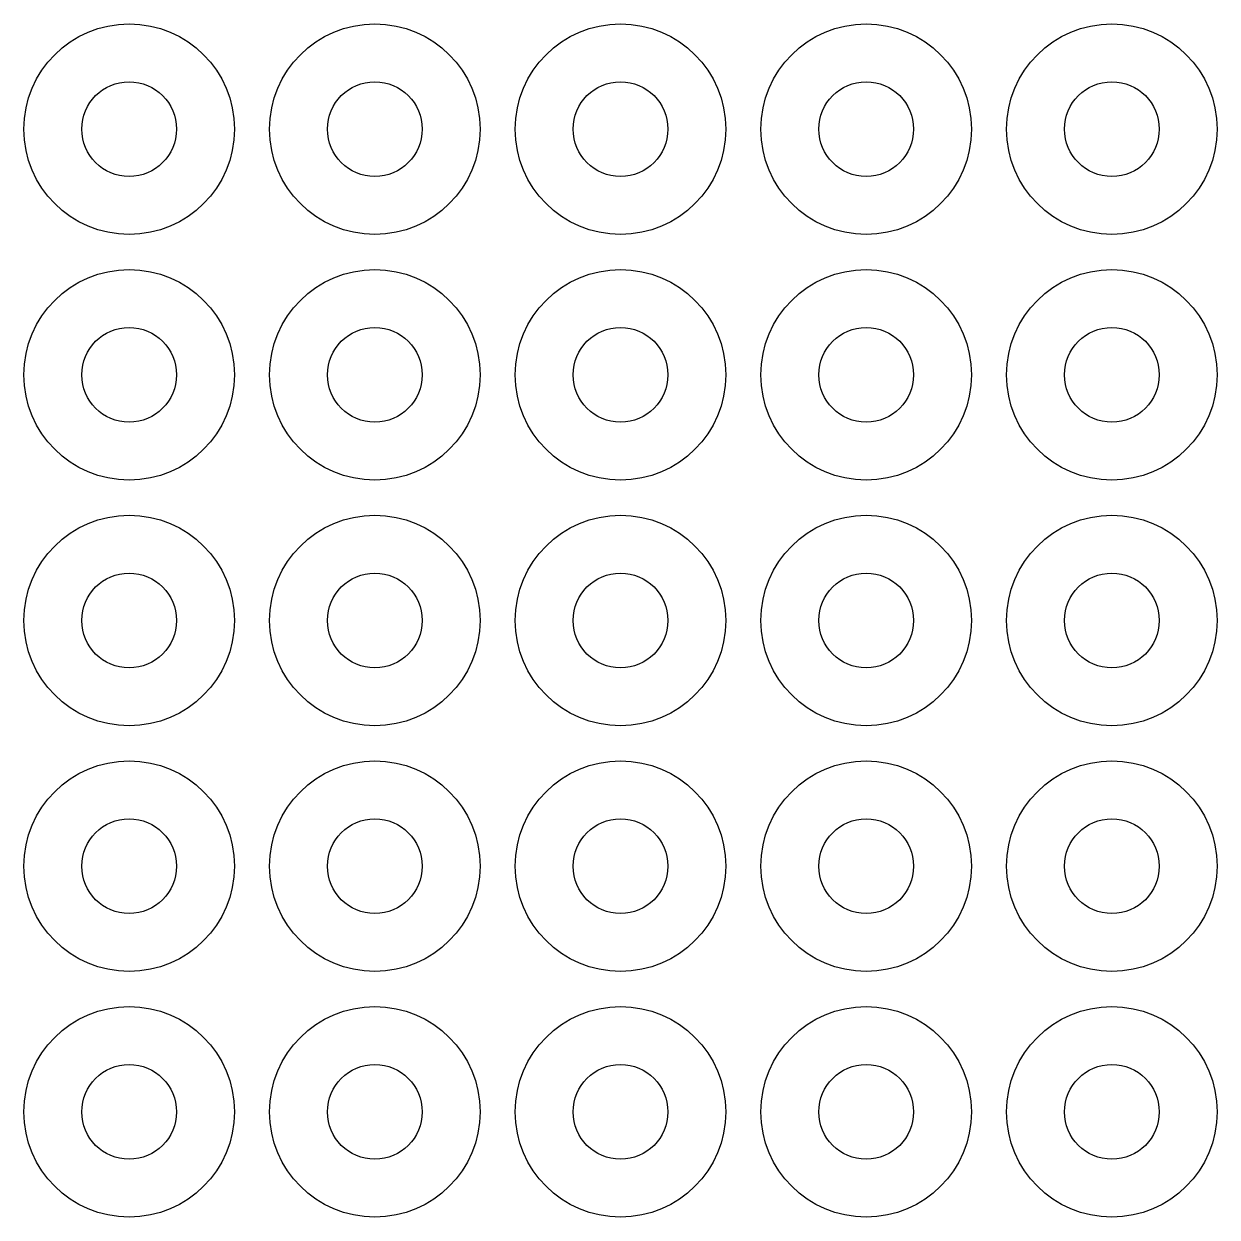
# Model space of a CAD drawing. Extents: x 41 to 75, y 23 to 57.
import ezdxf

# ---------------------------------------------------------------- set-up
doc = ezdxf.new("R2010")
doc.units = 0
doc.layers.add('GUIDE_SHIM', color=220, linetype='CONTINUOUS')

msp = doc.modelspace()

# ---------------------------------------------------------------- linework, layer by layer
at = {"layer": 'GUIDE_SHIM'}
for centre, radius in [((44, 54), 3), ((51, 54), 3), ((58, 54), 3), ((65, 54), 3), ((72, 54), 3), ((44, 54), 1.35), ((51, 54), 1.35), ((58, 54), 1.35), ((65, 54), 1.35), ((72, 54), 1.35), ((44, 47), 3), ((51, 47), 3), ((58, 47), 3), ((65, 47), 3), ((72, 47), 3), ((44, 47), 1.35), ((51, 47), 1.35), ((58, 47), 1.35), ((65, 47), 1.35), ((72, 47), 1.35), ((44, 40), 3), ((51, 40), 3), ((58, 40), 3), ((65, 40), 3), ((72, 40), 3), ((44, 40), 1.35), ((51, 40), 1.35), ((58, 40), 1.35), ((65, 40), 1.35), ((72, 40), 1.35), ((44, 33), 3), ((51, 33), 3), ((58, 33), 3), ((65, 33), 3), ((72, 33), 3), ((44, 33), 1.35), ((51, 33), 1.35), ((58, 33), 1.35), ((65, 33), 1.35), ((72, 33), 1.35), ((44, 26), 3), ((51, 26), 3), ((58, 26), 3), ((65, 26), 3), ((72, 26), 3), ((44, 26), 1.35), ((51, 26), 1.35), ((58, 26), 1.35), ((65, 26), 1.35), ((72, 26), 1.35)]:
    msp.add_circle(centre, radius, dxfattribs=at)

doc.saveas('drawing.dxf')
